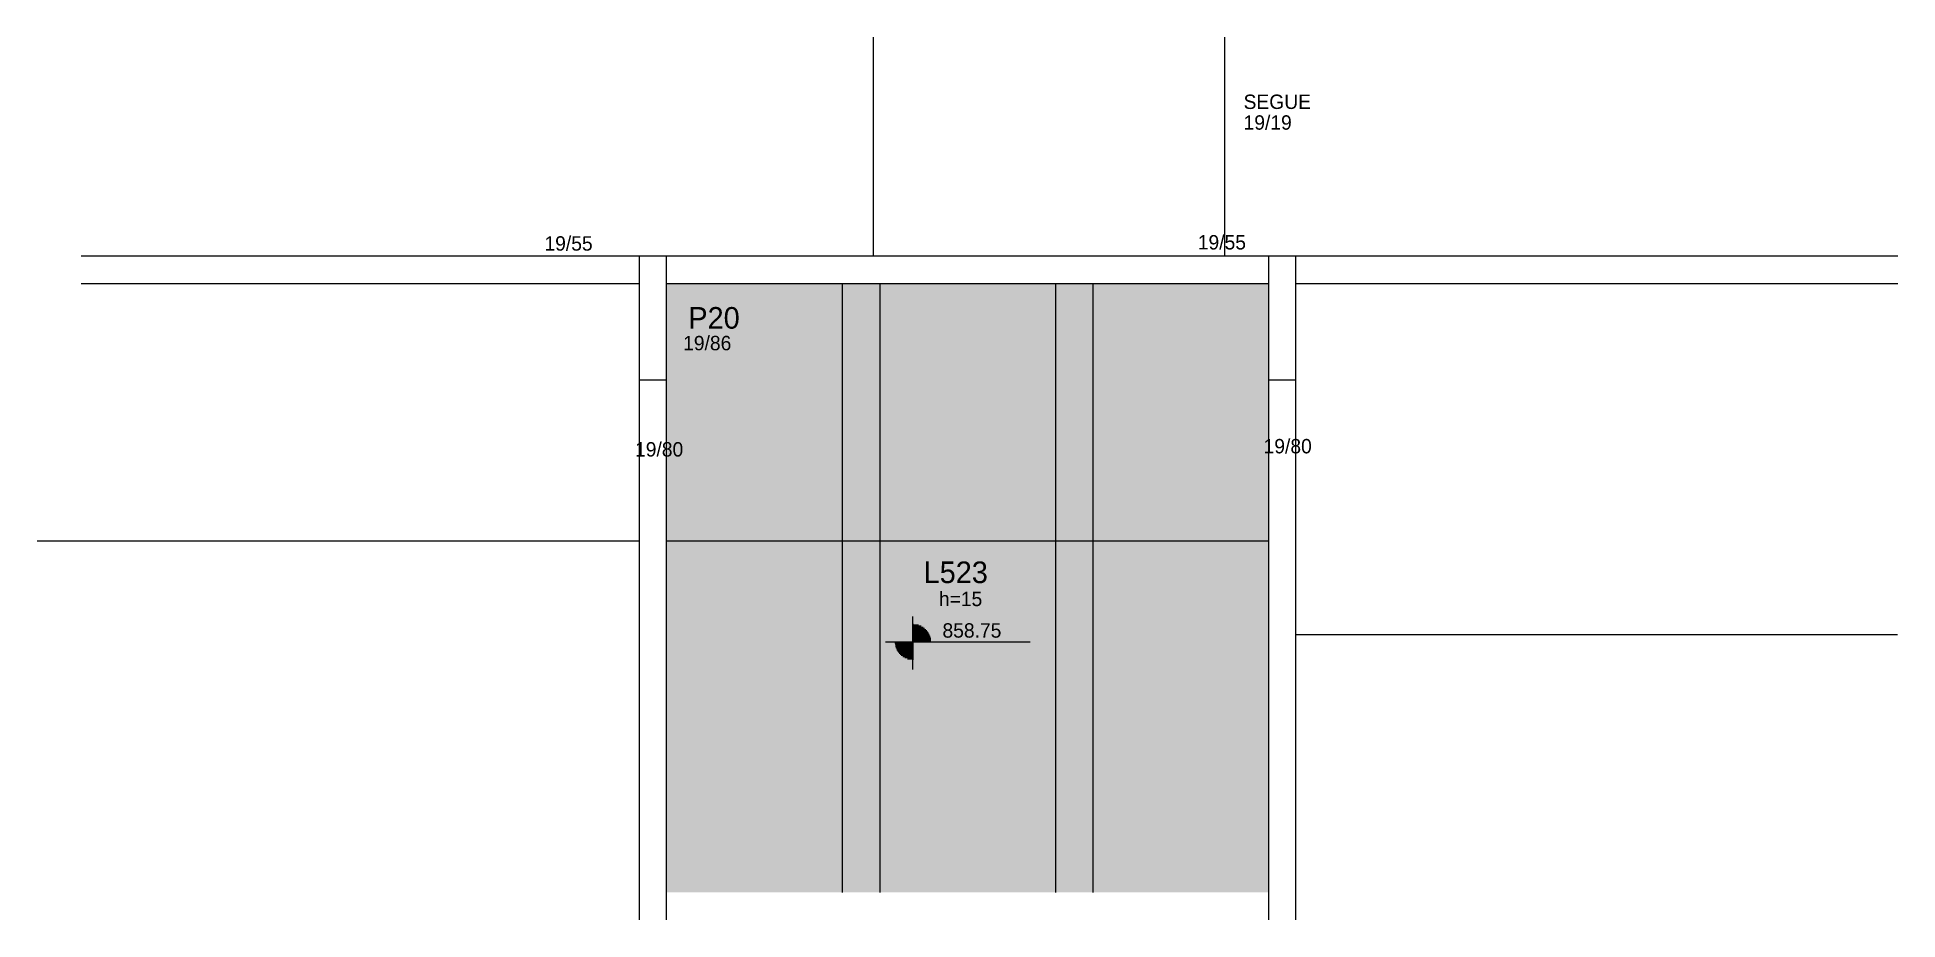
# Model space of a CAD drawing. Header units: metres. Extents: x 4052 to 5344, y 2555 to 3168.
import ezdxf

# ---------------------------------------------------------------- set-up
doc = ezdxf.new("R2010")
doc.units = ezdxf.units.M
for name, color, linetype in [('3', 7, 'Continuous'), ('4', 7, 'Continuous'), ('7', 7, 'Continuous'), ('Hachura', 7, 'Continuous'), ('Painéis', 7, 'Continuous'), ('REAPROVEITAMENTO', 7, 'Continuous')]:
    doc.layers.add(name, color=color, linetype=linetype)

msp = doc.modelspace()

# ---------------------------------------------------------------- hatches: boundary and pattern name
at = {"layer": 'Hachura'}
h = msp.add_hatch(color=7, dxfattribs=at)
h.dxf.hatch_style = 1
h.paths.add_polyline_path([(4610.7, 2573.9), (4636.7, 2573.9), (4636.7, 2573.9), (4636.7, 2996.9), (4636.7, 2996.9), (4610.7, 2996.9), (4610.7, 2996.9), (4610.7, 2573.9)])
h = msp.add_hatch(color=7, dxfattribs=at)
h.dxf.hatch_style = 1
h.paths.add_polyline_path([(4758.7, 2573.9), (4784.7, 2573.9), (4784.7, 2573.9), (4784.7, 2996.9), (4784.7, 2996.9), (4758.7, 2996.9), (4758.7, 2996.9), (4758.7, 2573.9)])
at = {"layer": 'REAPROVEITAMENTO'}
h = msp.add_hatch(color=7, dxfattribs=at)
h.dxf.hatch_style = 1
h.paths.add_polyline_path([(4906.7, 2573.9), (4488.7, 2573.9), (4488.7, 2573.9), (4488.7, 2996.9), (4488.7, 2996.9), (4906.7, 2996.9), (4906.7, 2996.9), (4906.7, 2573.9)])

# ---------------------------------------------------------------- linework, layer by layer
at = {"layer": '3', "color": 7, "lineweight": 25}
for p, q in [((4659.8, 2728.8), (4659.8, 2765.6)), ((4659.8, 2760.4), (4659.8, 2735.4)), ((4659.8, 2759.8), (4663.7, 2759.8)), ((4659.8, 2759), (4665.6, 2759)), ((4659.8, 2758.2), (4666.9, 2758.2)), ((4659.8, 2757.4), (4667.9, 2757.4)), ((4659.8, 2756.6), (4668.8, 2756.6)), ((4659.8, 2755.8), (4669.5, 2755.8)), ((4659.8, 2755), (4670.1, 2755)), ((4659.8, 2754.2), (4670.6, 2754.2)), ((4659.8, 2753.4), (4671, 2753.4)), ((4659.8, 2752.6), (4671.4, 2752.6)), ((4640.8, 2747.9), (4741.2, 2747.9)), ((4647.3, 2747.9), (4672.3, 2747.9)), ((4659.8, 2747.1), (4647.3, 2747.1)), ((4659.8, 2746.3), (4647.4, 2746.3)), ((4659.8, 2745.5), (4647.6, 2745.5)), ((4659.8, 2744.7), (4647.7, 2744.7)), ((4659.8, 2743.9), (4648, 2743.9)), ((4659.8, 2743.1), (4648.3, 2743.1)), ((4659.8, 2742.3), (4648.6, 2742.3)), ((4659.8, 2741.5), (4649.1, 2741.5)), ((4659.8, 2740.8), (4649.6, 2740.8)), ((4659.8, 2740), (4650.2, 2740)), ((4659.8, 2751.9), (4671.7, 2751.9)), ((4659.8, 2751.1), (4671.9, 2751.1)), ((4659.8, 2750.3), (4672.1, 2750.3)), ((4659.8, 2749.5), (4672.2, 2749.5)), ((4659.8, 2748.7), (4672.3, 2748.7)), ((4659.8, 2739.2), (4650.9, 2739.2)), ((4659.8, 2738.4), (4651.7, 2738.4)), ((4659.8, 2737.6), (4652.8, 2737.6)), ((4659.8, 2736.8), (4654.1, 2736.8)), ((4659.8, 2736), (4656, 2736))]:
    msp.add_line(p, q, dxfattribs=at)
for points in [[(4469.7, 3015.9), (4082.2, 3015.9)], [(4906.7, 3015.9), (4488.7, 3015.9)], [(5343.7, 3015.9), (4925.7, 3015.9)], [(4082.2, 2996.9), (4469.7, 2996.9)], [(4488.7, 2996.9), (4906.7, 2996.9)], [(4925.7, 2996.9), (5343.7, 2996.9)], [(4469.7, 2929.9), (4469.7, 2554.9)], [(4488.7, 2554.9), (4488.7, 2929.9)], [(4906.7, 2929.9), (4906.7, 2554.9)], [(4925.7, 2554.9), (4925.7, 2929.9)]]:
    msp.add_lwpolyline(points, dxfattribs=at)
at = {"layer": '7', "color": 7, "lineweight": 25}
for points in [[(4469.7, 2929.9), (4488.7, 2929.9), (4488.7, 3015.9), (4469.7, 3015.9), (4469.7, 2929.9)], [(4906.7, 2929.9), (4925.7, 2929.9), (4925.7, 3015.9), (4906.7, 3015.9), (4906.7, 2929.9)]]:
    msp.add_lwpolyline(points, dxfattribs=at)
at = {"layer": 'Painéis', "color": 7, "lineweight": 25}
for p, q in [((4632.2, 3167.9), (4632.2, 3015.9)), ((4876.2, 3167.9), (4876.2, 3015.9)), ((4610.7, 2996.9), (4610.7, 2573.9)), ((4636.7, 2996.9), (4636.7, 2573.9)), ((4758.7, 2996.9), (4758.7, 2573.9)), ((4784.7, 2996.9), (4784.7, 2573.9)), ((4469.6, 2817.9), (4051.6, 2817.9)), ((4906.6, 2817.9), (4488.6, 2817.9)), ((5343.6, 2752.9), (4925.6, 2752.9))]:
    msp.add_line(p, q, dxfattribs=at)

# ---------------------------------------------------------------- texts
at = {"layer": '3', "color": 7, "lineweight": 25}
for s, p in [('SEGUE', (4889.4, 3118.1)), ('19/19', (4889.4, 3103.7)), ('19/55', (4403.9, 3019.7)), ('19/55', (4857.6, 3020.5)), ('19/86', (4500.2, 2950.5)), ('19/80', (4466.8, 2876.7)), ('19/80', (4903.3, 2878.9)), ('h=15', (4677.8, 2772.8)), ('858.75', (4680.3, 2750.9))]:
    msp.add_text(s, height=10, dxfattribs=at).set_placement(p)
at = {"layer": '4', "color": 7, "lineweight": 25}
for s, p in [('P20', (4503.8, 2965.5)), ('L523', (4667.2, 2788.8))]:
    msp.add_text(s, height=15, dxfattribs=at).set_placement(p)

doc.saveas('drawing.dxf')
